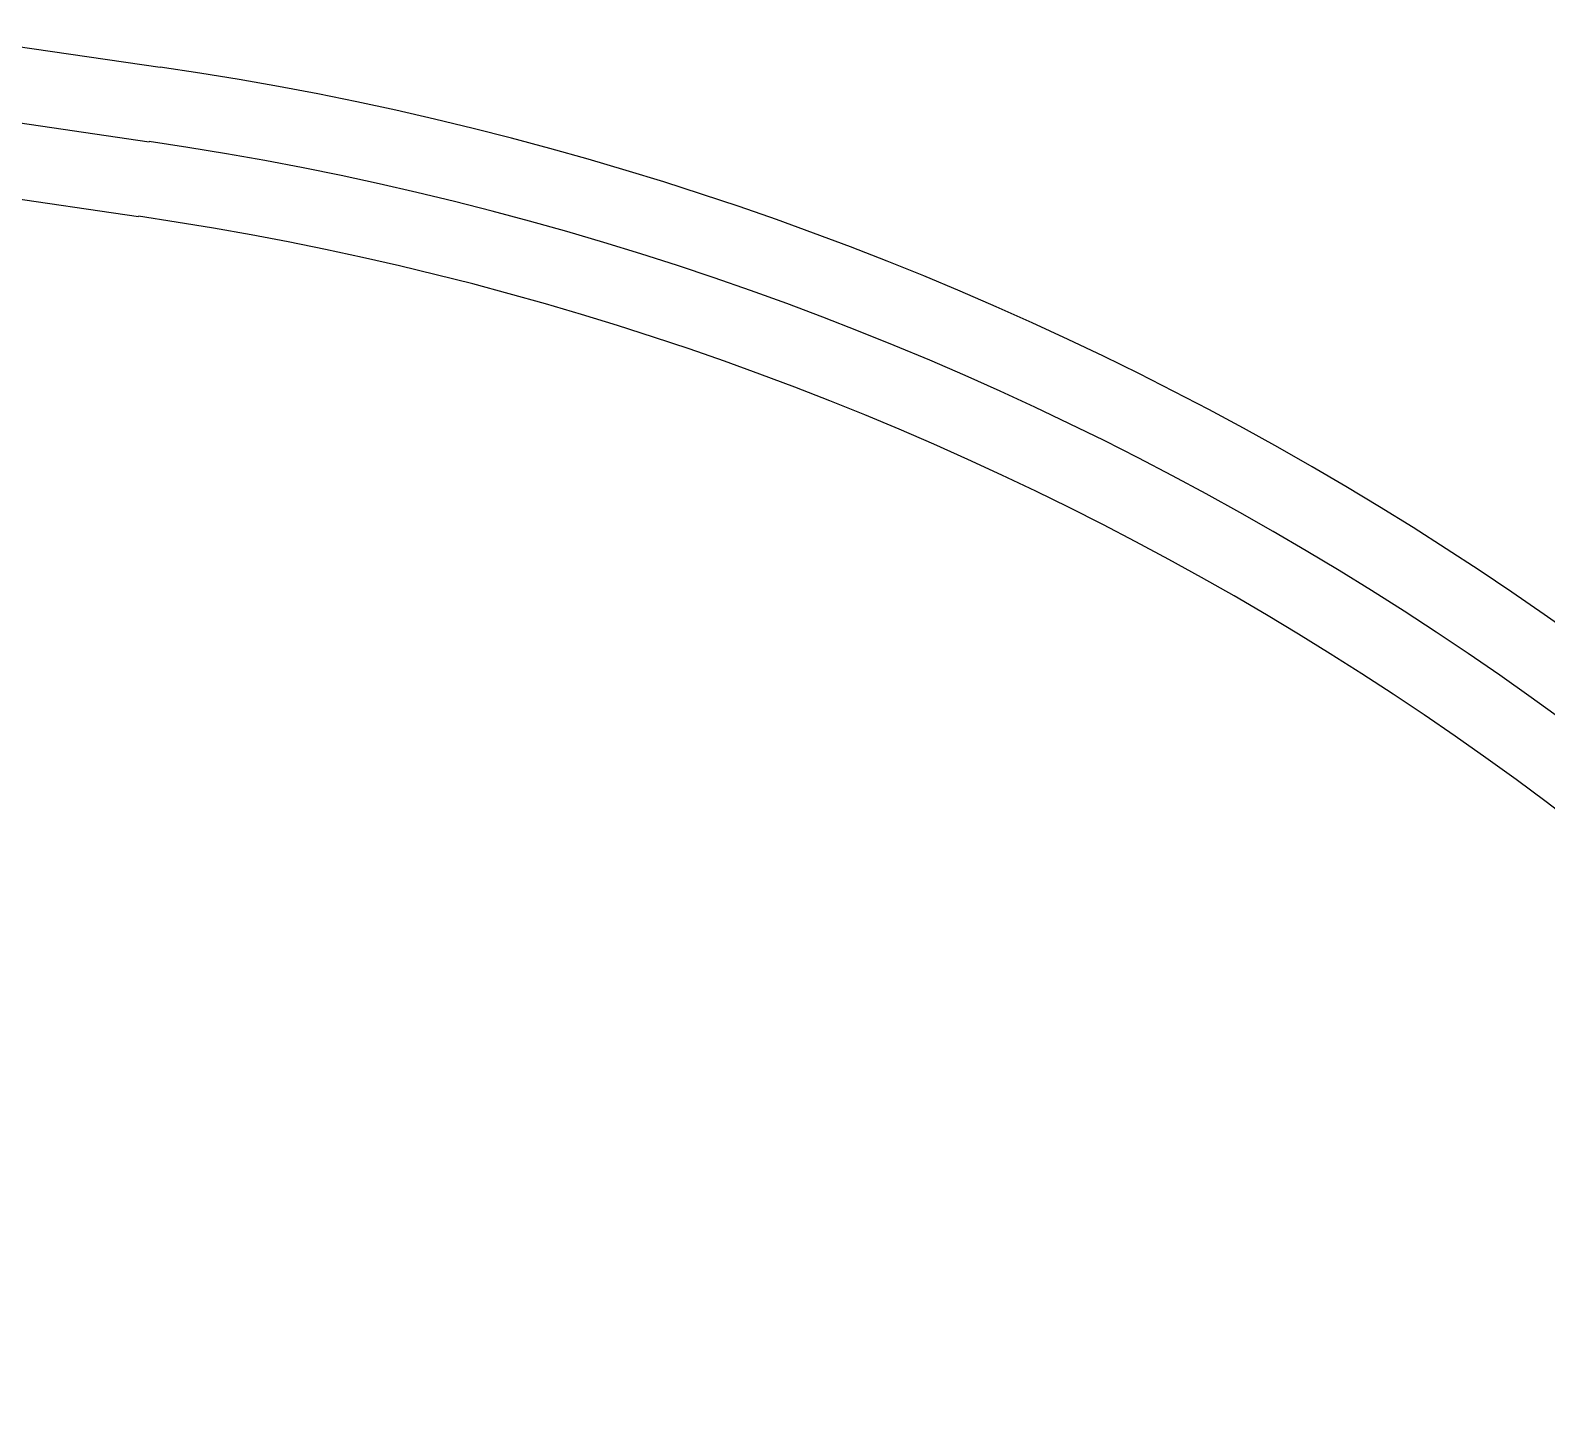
# Model space of a CAD drawing. Header units: millimetres. Extents: x 832728086 to 834530684, y 817551485 to 818349469.
# Drawn here: x 832728392.761 to 832728396.279, y 817960460.124 to 817960463.33 of the extents above; entities that cross this region are included whole.
import ezdxf

# ---------------------------------------------------------------- set-up
doc = ezdxf.new("R2010")
doc.units = ezdxf.units.MM
doc.header["$LTSCALE"] = 100
doc.layers.add('000-Tactile-l', color=8, linetype='Continuous')

# ---------------------------------------------------------------- blocks, each defined once
blk = doc.blocks.new('tactile')
at = {"layer": '000-Tactile-l', "ltscale": 5e-05}
for p, q in [((834264.1753, 817943.5639), (834264.7603, 817943.4789)), ((834264.1501, 817943.3908), (834264.7351, 817943.3057)), ((834264.1249, 817943.2176), (834264.7099, 817943.1325))]:
    blk.add_line(p, q, dxfattribs=at)
for radius, start in [(7.505, 36.88494), (7.33, 36.93967), (7.155, 36.99707)]:
    blk.add_arc((834263.6805, 817936.052), radius, start, 81.72802, dxfattribs=at)

msp = doc.modelspace()

# ---------------------------------------------------------------- block references
at = {"layer": '000-Tactile-l'}
msp.add_blockref('tactile', (831894128.3015, 817142519.7659), dxfattribs=at)

doc.saveas('drawing.dxf')
